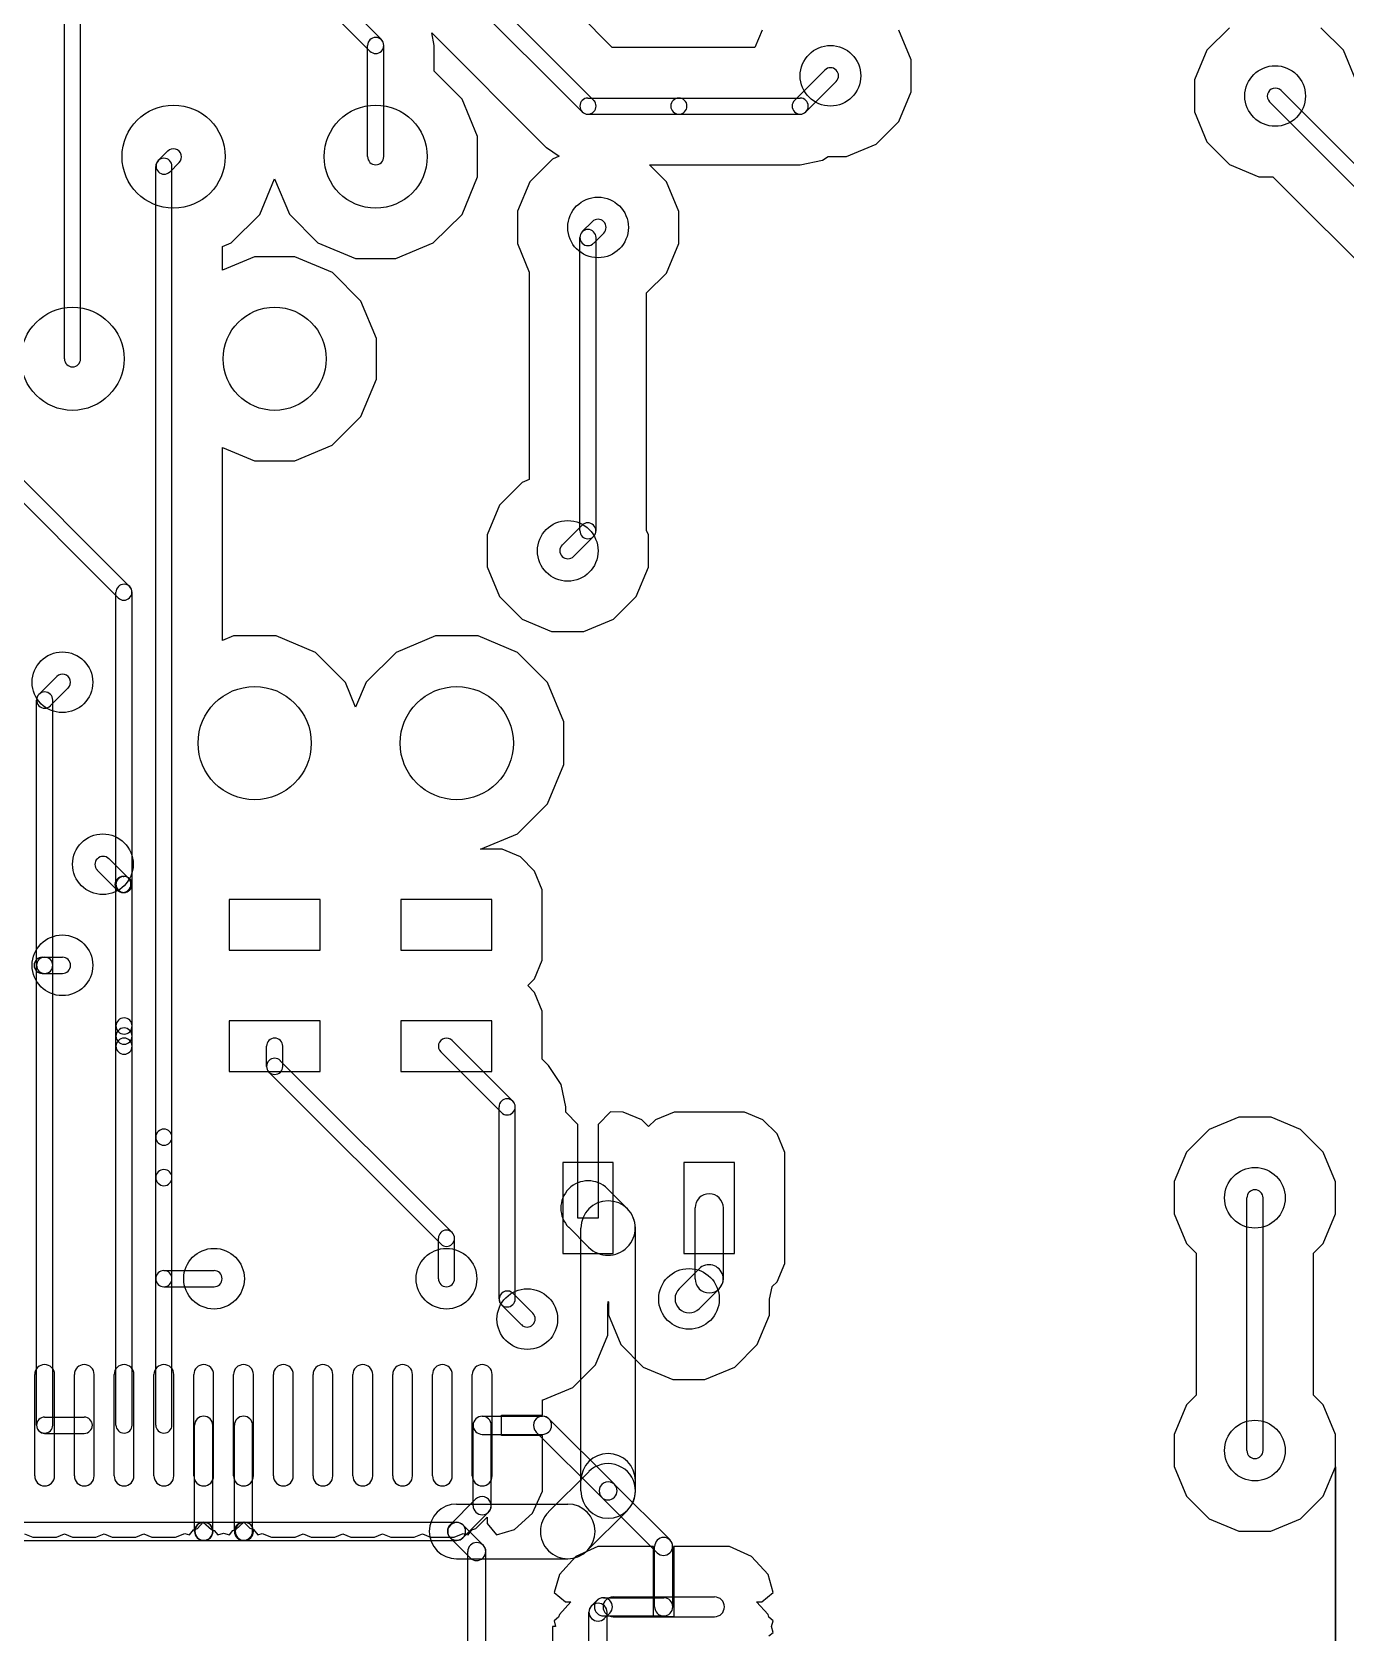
# Model space of a CAD drawing. Extents: x -29274 to 69862, y 24345 to 162744.
# Drawn here: x 33250 to 39750, y 66168 to 74086 of the extents above; entities that cross this region are included whole.
import ezdxf

# ---------------------------------------------------------------- set-up
doc = ezdxf.new("R2010")
doc.units = 0
doc.layers.add('BLACK', color=1, linetype='CONTINUOUS')

msp = doc.modelspace()

# ---------------------------------------------------------------- linework, layer by layer
at = {"layer": 'BLACK'}
for p, q in [((36028, 73749), (33579, 76198)), ((35971, 73692), (33522, 76141)), ((33410, 72470), (33410, 74520)), ((33490, 72470), (33490, 74520)), ((34479, 74548), (34978, 74049)), ((34422, 74491), (34921, 73992)), ((36120, 74010), (35951, 74179)), ((36120, 74010), (35951, 74179)), ((35240, 74020), (35227, 74083)), ((35227, 74083), (35794, 73516)), ((35240, 74020), (35227, 74083)), ((35227, 74083), (35794, 73516)), ((36862, 74096), (36826, 74010)), ((36862, 74096), (36826, 74010)), ((37599, 73949), (37538, 74096)), ((37599, 73949), (37538, 74096)), ((39174, 74108), (39062, 73996)), ((39174, 74108), (39062, 73996)), ((39738, 73996), (39626, 74108)), ((39738, 73996), (39626, 74108)), ((34910, 73470), (34910, 74020)), ((34990, 73470), (34990, 74020)), ((35240, 73893), (35240, 74020)), ((35240, 73893), (35240, 74020)), ((36450, 74010), (36120, 74010)), ((36450, 74010), (36120, 74010)), ((36826, 74010), (36450, 74010)), ((36826, 74010), (36450, 74010)), ((39062, 73996), (39001, 73850)), ((39062, 73996), (39001, 73850)), ((39799, 73849), (39738, 73996)), ((39799, 73849), (39738, 73996)), ((35377, 73755), (35240, 73893)), ((35377, 73755), (35240, 73893)), ((37172, 73898), (37022, 73748)), ((37599, 73790), (37599, 73949)), ((37599, 73790), (37599, 73949)), ((37228, 73842), (37078, 73692)), ((39001, 73850), (39001, 73691)), ((39001, 73850), (39001, 73691)), ((35454, 73570), (35377, 73755)), ((35454, 73570), (35377, 73755)), ((36000, 73760), (36450, 73760)), ((36450, 73760), (37050, 73760)), ((37538, 73644), (37599, 73790)), ((37538, 73644), (37599, 73790)), ((40321, 72792), (39372, 73741)), ((40378, 72849), (39429, 73798)), ((36000, 73680), (36450, 73680)), ((36450, 73680), (37050, 73680)), ((39001, 73691), (39062, 73544)), ((39001, 73691), (39062, 73544)), ((35454, 73370), (35454, 73570)), ((35454, 73370), (35454, 73570)), ((37426, 73532), (37538, 73644)), ((37426, 73532), (37538, 73644)), ((33874, 73451), (33921, 73498)), ((35794, 73516), (35795, 73515)), ((35794, 73516), (35795, 73515)), ((35795, 73515), (35858, 73473)), ((35795, 73515), (35858, 73473)), ((37279, 73471), (37426, 73532)), ((37279, 73471), (37426, 73532)), ((39062, 73544), (39174, 73432)), ((39062, 73544), (39174, 73432)), ((33862, 68620), (33862, 73422)), ((33931, 73394), (33978, 73441)), ((33942, 68620), (33942, 73422)), ((35824, 73458), (35712, 73346)), ((35824, 73458), (35712, 73346)), ((35858, 73473), (35824, 73458)), ((35858, 73473), (35824, 73458)), ((36388, 73346), (36304, 73430)), ((36304, 73430), (36450, 73430)), ((36388, 73346), (36304, 73430)), ((36304, 73430), (36450, 73430)), ((36450, 73430), (37050, 73430)), ((36450, 73430), (37050, 73430)), ((37050, 73430), (37161, 73452)), ((37050, 73430), (37161, 73452)), ((37161, 73452), (37189, 73471)), ((37161, 73452), (37189, 73471)), ((37189, 73471), (37279, 73471)), ((37189, 73471), (37279, 73471)), ((39174, 73432), (39320, 73371)), ((39174, 73432), (39320, 73371)), ((34377, 73184), (34450, 73361)), ((34377, 73184), (34450, 73361)), ((34450, 73361), (34523, 73185)), ((34450, 73361), (34523, 73185)), ((35377, 73184), (35454, 73370)), ((35377, 73184), (35454, 73370)), ((35712, 73346), (35651, 73200)), ((35712, 73346), (35651, 73200)), ((36449, 73199), (36388, 73346)), ((36449, 73199), (36388, 73346)), ((39320, 73371), (39389, 73371)), ((39320, 73371), (39389, 73371)), ((39389, 73371), (40145, 72615)), ((39389, 73371), (40145, 72615)), ((34235, 73043), (34377, 73184)), ((34235, 73043), (34377, 73184)), ((34523, 73185), (34664, 73043)), ((34523, 73185), (34664, 73043)), ((35235, 73043), (35377, 73184)), ((35235, 73043), (35377, 73184)), ((35651, 73200), (35651, 73041)), ((35651, 73200), (35651, 73041)), ((36449, 73040), (36449, 73199)), ((36449, 73040), (36449, 73199)), ((36021, 73148), (35972, 73099)), ((34192, 73026), (34235, 73043)), ((34192, 73026), (34235, 73043)), ((34192, 72909), (34192, 73026)), ((34192, 72909), (34192, 73026)), ((34664, 73043), (34850, 72966)), ((34664, 73043), (34850, 72966)), ((35050, 72966), (35235, 73043)), ((35050, 72966), (35235, 73043)), ((35651, 73041), (35710, 72899)), ((35651, 73041), (35710, 72899)), ((35960, 71620), (35960, 73070)), ((36078, 73091), (36029, 73042)), ((36040, 71620), (36040, 73070)), ((36388, 72894), (36449, 73040)), ((36388, 72894), (36449, 73040)), ((34350, 72974), (34192, 72909)), ((34350, 72974), (34192, 72909)), ((34550, 72974), (34350, 72974)), ((34550, 72974), (34350, 72974)), ((34736, 72897), (34550, 72974)), ((34736, 72897), (34550, 72974)), ((34850, 72966), (35050, 72966)), ((34850, 72966), (35050, 72966)), ((34877, 72755), (34736, 72897)), ((34877, 72755), (34736, 72897)), ((35710, 72899), (35710, 71873)), ((35710, 72899), (35710, 71873)), ((36290, 72796), (36388, 72894)), ((36290, 72796), (36388, 72894)), ((36290, 71621), (36290, 72796)), ((36290, 71621), (36290, 72796)), ((34954, 72570), (34877, 72755)), ((34954, 72570), (34877, 72755)), ((34954, 72370), (34954, 72570)), ((34954, 72370), (34954, 72570)), ((34877, 72184), (34954, 72370)), ((34877, 72184), (34954, 72370)), ((34735, 72043), (34877, 72184)), ((34735, 72043), (34877, 72184)), ((33732, 71344), (32978, 72098)), ((33676, 71288), (32922, 72042)), ((34192, 71077), (34192, 72032)), ((34192, 72032), (34350, 71966)), ((34192, 71077), (34192, 72032)), ((34192, 72032), (34350, 71966)), ((34550, 71966), (34735, 72043)), ((34550, 71966), (34735, 72043)), ((34350, 71966), (34550, 71966)), ((34350, 71966), (34550, 71966)), ((35674, 71858), (35562, 71746)), ((35674, 71858), (35562, 71746)), ((35710, 71873), (35674, 71858)), ((35710, 71873), (35674, 71858)), ((35562, 71746), (35501, 71600)), ((35562, 71746), (35501, 71600)), ((35501, 71600), (35501, 71441)), ((35501, 71600), (35501, 71441)), ((35971, 71648), (35872, 71549)), ((36028, 71591), (35929, 71492)), ((36290, 71620), (36290, 71621)), ((36290, 71620), (36290, 71621)), ((36299, 71599), (36290, 71620)), ((36299, 71599), (36290, 71620)), ((36299, 71440), (36299, 71599)), ((36299, 71440), (36299, 71599)), ((35501, 71441), (35562, 71294)), ((35501, 71441), (35562, 71294)), ((36238, 71294), (36299, 71440)), ((36238, 71294), (36299, 71440)), ((33665, 69871), (33665, 71315)), ((33745, 69871), (33745, 71315)), ((35562, 71294), (35674, 71182)), ((35562, 71294), (35674, 71182)), ((36126, 71182), (36238, 71294)), ((36126, 71182), (36238, 71294)), ((35674, 71182), (35820, 71121)), ((35674, 71182), (35820, 71121)), ((35820, 71121), (35979, 71121)), ((35820, 71121), (35979, 71121)), ((35979, 71121), (36126, 71182)), ((35979, 71121), (36126, 71182)), ((34246, 71099), (34192, 71077)), ((34246, 71099), (34192, 71077)), ((34457, 71099), (34246, 71099)), ((34457, 71099), (34246, 71099)), ((34652, 71018), (34457, 71099)), ((34652, 71018), (34457, 71099)), ((35246, 71099), (35051, 71018)), ((35246, 71099), (35051, 71018)), ((35457, 71099), (35246, 71099)), ((35457, 71099), (35246, 71099)), ((35652, 71018), (35457, 71099)), ((35652, 71018), (35457, 71099)), ((34800, 70869), (34652, 71018)), ((34800, 70869), (34652, 71018)), ((35051, 71018), (34902, 70870)), ((35051, 71018), (34902, 70870)), ((35800, 70869), (35652, 71018)), ((35800, 70869), (35652, 71018)), ((33284, 70810), (33372, 70898)), ((33340, 70754), (33428, 70842)), ((34850, 70747), (34800, 70869)), ((34850, 70747), (34800, 70869)), ((34902, 70870), (34850, 70747)), ((34902, 70870), (34850, 70747)), ((35881, 70674), (35800, 70869)), ((35881, 70674), (35800, 70869)), ((33272, 69470), (33272, 70782)), ((33352, 69470), (33352, 70782)), ((35881, 70463), (35881, 70674)), ((35881, 70463), (35881, 70674)), ((35800, 70268), (35881, 70463)), ((35800, 70268), (35881, 70463)), ((35651, 70120), (35800, 70268)), ((35651, 70120), (35800, 70268)), ((35468, 70044), (35651, 70120)), ((35468, 70044), (35651, 70120)), ((35476, 70044), (35468, 70044)), ((35476, 70044), (35468, 70044)), ((35575, 70044), (35476, 70044)), ((35575, 70044), (35476, 70044)), ((35666, 70006), (35575, 70044)), ((35666, 70006), (35575, 70044)), ((35736, 69936), (35666, 70006)), ((35736, 69936), (35666, 70006)), ((33572, 69941), (33671, 69842)), ((33629, 69998), (33728, 69899)), ((35774, 69844), (35736, 69936)), ((35774, 69844), (35736, 69936)), ((33665, 69170), (33665, 69870)), ((33700, 69910), (33704, 69910)), ((33745, 69170), (33745, 69870)), ((33700, 69830), (33704, 69830)), ((34675, 69795), (34225, 69795)), ((34225, 69795), (34225, 69545)), ((34675, 69545), (34675, 69795)), ((35525, 69795), (35075, 69795)), ((35075, 69795), (35075, 69545)), ((35525, 69545), (35525, 69795)), ((35774, 69594), (35774, 69844)), ((35774, 69594), (35774, 69844)), ((34225, 69545), (34675, 69545)), ((35075, 69545), (35525, 69545)), ((35774, 69495), (35774, 69594)), ((35774, 69495), (35774, 69594)), ((33272, 67196), (33272, 69470)), ((33300, 69510), (33312, 69510)), ((33300, 69510), (33312, 69510)), ((33312, 69510), (33400, 69510)), ((33352, 67196), (33352, 69470)), ((35736, 69404), (35774, 69495)), ((35736, 69404), (35774, 69495)), ((33300, 69430), (33312, 69430)), ((33300, 69430), (33312, 69430)), ((33312, 69430), (33400, 69430)), ((35702, 69370), (35736, 69404)), ((35702, 69370), (35736, 69404)), ((35736, 69336), (35702, 69370)), ((35736, 69336), (35702, 69370)), ((35774, 69244), (35736, 69336)), ((35774, 69244), (35736, 69336)), ((35774, 69006), (35774, 69244)), ((35774, 69006), (35774, 69244)), ((33665, 69120), (33665, 69170)), ((33745, 69120), (33745, 69170)), ((34675, 69195), (34225, 69195)), ((34225, 69195), (34225, 68945)), ((34675, 68945), (34675, 69195)), ((35525, 69195), (35075, 69195)), ((35075, 69195), (35075, 68945)), ((35525, 68945), (35525, 69195)), ((33665, 69070), (33665, 69120)), ((33665, 67196), (33665, 69070)), ((33745, 69070), (33745, 69120)), ((33745, 67196), (33745, 69070)), ((34410, 68970), (34410, 69070)), ((34490, 68970), (34490, 69070)), ((35628, 68798), (35328, 69098)), ((34478, 68998), (35328, 68148)), ((35572, 68742), (35272, 69042)), ((35805, 68975), (35774, 69006)), ((35805, 68975), (35774, 69006)), ((35868, 68881), (35805, 68975)), ((35868, 68881), (35805, 68975)), ((34225, 68945), (34675, 68945)), ((34422, 68942), (35272, 68092)), ((35075, 68945), (35525, 68945)), ((35890, 68770), (35868, 68881)), ((35890, 68770), (35868, 68881)), ((35560, 67820), (35560, 68770)), ((35640, 67820), (35640, 68770)), ((35890, 68743), (35890, 68770)), ((35890, 68743), (35890, 68770)), ((35950, 68683), (35890, 68743)), ((35950, 68683), (35890, 68743)), ((36112, 68745), (36050, 68683)), ((36112, 68745), (36050, 68683)), ((36174, 68744), (36112, 68745)), ((36174, 68744), (36112, 68745)), ((36266, 68706), (36174, 68744)), ((36266, 68706), (36174, 68744)), ((36426, 68744), (36334, 68706)), ((36426, 68744), (36334, 68706)), ((36676, 68744), (36426, 68744)), ((36676, 68744), (36426, 68744)), ((36775, 68744), (36676, 68744)), ((36775, 68744), (36676, 68744)), ((36866, 68706), (36775, 68744)), ((36866, 68706), (36775, 68744)), ((35950, 68370), (35950, 68683)), ((35950, 68370), (35950, 68683)), ((36050, 68683), (36050, 68370)), ((36050, 68683), (36050, 68370)), ((36300, 68672), (36266, 68706)), ((36300, 68672), (36266, 68706)), ((36334, 68706), (36300, 68672)), ((36334, 68706), (36300, 68672)), ((36936, 68636), (36866, 68706)), ((36936, 68636), (36866, 68706)), ((39074, 68658), (38962, 68546)), ((39074, 68658), (38962, 68546)), ((39221, 68719), (39074, 68658)), ((39221, 68719), (39074, 68658)), ((39380, 68719), (39221, 68719)), ((39380, 68719), (39221, 68719)), ((39526, 68658), (39380, 68719)), ((39526, 68658), (39380, 68719)), ((39638, 68546), (39526, 68658)), ((39638, 68546), (39526, 68658)), ((33862, 68420), (33862, 68620)), ((33942, 68420), (33942, 68620)), ((36974, 68544), (36936, 68636)), ((36974, 68544), (36936, 68636)), ((36974, 68094), (36974, 68544)), ((36974, 68094), (36974, 68544)), ((38962, 68546), (38901, 68400)), ((38962, 68546), (38901, 68400)), ((39699, 68399), (39638, 68546)), ((39699, 68399), (39638, 68546)), ((36125, 68495), (35875, 68495)), ((35875, 68495), (35875, 68045)), ((36125, 68045), (36125, 68495)), ((36725, 68495), (36475, 68495)), ((36475, 68495), (36475, 68045)), ((36725, 68045), (36725, 68495)), ((33862, 67920), (33862, 68420)), ((33942, 67920), (33942, 68420)), ((35950, 68320), (35950, 68370)), ((35950, 68320), (35950, 68370)), ((36050, 68370), (36050, 68320)), ((36050, 68370), (36050, 68320)), ((36096, 68365), (36195, 68266)), ((38901, 68400), (38901, 68241)), ((38901, 68400), (38901, 68241)), ((39699, 68240), (39699, 68399)), ((39699, 68240), (39699, 68399)), ((35950, 68220), (35950, 68320)), ((35950, 68220), (35950, 68320)), ((36050, 68320), (36050, 68220)), ((36050, 68320), (36050, 68220)), ((36530, 67920), (36530, 68270)), ((36670, 67920), (36670, 68270)), ((39260, 67070), (39260, 68320)), ((39340, 67070), (39340, 68320)), ((36050, 68220), (35950, 68220)), ((36050, 68220), (35950, 68220)), ((38901, 68241), (38962, 68094)), ((38901, 68241), (38962, 68094)), ((39638, 68094), (39699, 68240)), ((39638, 68094), (39699, 68240)), ((35260, 67920), (35260, 68120)), ((35340, 67920), (35340, 68120)), ((35905, 68174), (36004, 68075)), ((35965, 66870), (35965, 68170)), ((36235, 66870), (36235, 68170)), ((35875, 68045), (36125, 68045)), ((36475, 68045), (36725, 68045)), ((36974, 67995), (36974, 68094)), ((36974, 67995), (36974, 68094)), ((38962, 68094), (39010, 68046)), ((38962, 68094), (39010, 68046)), ((39010, 68046), (39010, 67344)), ((39010, 68046), (39010, 67344)), ((39590, 68046), (39638, 68094)), ((39590, 68046), (39638, 68094)), ((39590, 67344), (39590, 68046)), ((39590, 67344), (39590, 68046)), ((33902, 67960), (34150, 67960)), ((36451, 67870), (36550, 67969)), ((36936, 67904), (36974, 67995)), ((36936, 67904), (36974, 67995)), ((33862, 67196), (33862, 67920)), ((33902, 67880), (34150, 67880)), ((33942, 67196), (33942, 67920)), ((36550, 67771), (36649, 67870)), ((36899, 67818), (36911, 67879)), ((36899, 67818), (36911, 67879)), ((36911, 67879), (36912, 67881)), ((36911, 67879), (36912, 67881)), ((36912, 67881), (36936, 67904)), ((36912, 67881), (36936, 67904)), ((35671, 67692), (35572, 67791)), ((35728, 67749), (35629, 67848)), ((36099, 67640), (36099, 67795)), ((36099, 67795), (36100, 67795)), ((36099, 67640), (36099, 67795)), ((36099, 67795), (36100, 67795)), ((36100, 67795), (36100, 67807)), ((36100, 67807), (36101, 67806)), ((36100, 67795), (36100, 67807)), ((36100, 67807), (36101, 67806)), ((36101, 67806), (36101, 67741)), ((36101, 67806), (36101, 67741)), ((36899, 67814), (36899, 67818)), ((36899, 67814), (36899, 67818)), ((36899, 67740), (36899, 67814)), ((36899, 67740), (36899, 67814)), ((36101, 67741), (36162, 67594)), ((36101, 67741), (36162, 67594)), ((36838, 67594), (36899, 67740)), ((36838, 67594), (36899, 67740)), ((36038, 67494), (36099, 67640)), ((36038, 67494), (36099, 67640)), ((36162, 67594), (36274, 67482)), ((36162, 67594), (36274, 67482)), ((36726, 67482), (36838, 67594)), ((36726, 67482), (36838, 67594)), ((35926, 67382), (36038, 67494)), ((35926, 67382), (36038, 67494)), ((36274, 67482), (36420, 67421)), ((36274, 67482), (36420, 67421)), ((36579, 67421), (36726, 67482)), ((36579, 67421), (36726, 67482)), ((33263, 66944), (33263, 67446)), ((33361, 66944), (33361, 67446)), ((33459, 66944), (33459, 67446)), ((33557, 66944), (33557, 67446)), ((33656, 66944), (33656, 67446)), ((33754, 66944), (33754, 67446)), ((33853, 66944), (33853, 67446)), ((33951, 66944), (33951, 67446)), ((34050, 66944), (34050, 67446)), ((34148, 66944), (34148, 67446)), ((34247, 66944), (34247, 67446)), ((34345, 66944), (34345, 67446)), ((34444, 66944), (34444, 67446)), ((34542, 66944), (34542, 67446)), ((34640, 66944), (34640, 67446)), ((34738, 66944), (34738, 67446)), ((34837, 66944), (34837, 67446)), ((34935, 66944), (34935, 67446)), ((35034, 66944), (35034, 67446)), ((35132, 66944), (35132, 67446)), ((35231, 66944), (35231, 67446)), ((35329, 66944), (35329, 67446)), ((35428, 66944), (35428, 67446)), ((35526, 66944), (35526, 67446)), ((36420, 67421), (36579, 67421)), ((36420, 67421), (36579, 67421)), ((35776, 67245), (35776, 67321)), ((35776, 67321), (35779, 67321)), ((35776, 67245), (35776, 67321)), ((35776, 67321), (35779, 67321)), ((35779, 67321), (35926, 67382)), ((35779, 67321), (35926, 67382)), ((39010, 67344), (38962, 67296)), ((39010, 67344), (38962, 67296)), ((39638, 67296), (39590, 67344)), ((39638, 67296), (39590, 67344)), ((33312, 67235), (33508, 67235)), ((35477, 67240), (35775, 67240)), ((35573, 67145), (35573, 67245)), ((35573, 67245), (35577, 67245)), ((35573, 67145), (35573, 67245)), ((35573, 67245), (35577, 67245)), ((35577, 67245), (35776, 67245)), ((35577, 67245), (35776, 67245)), ((38962, 67296), (38901, 67150)), ((38962, 67296), (38901, 67150)), ((39699, 67149), (39638, 67296)), ((39699, 67149), (39638, 67296)), ((33312, 67155), (33508, 67155)), ((34054, 66671), (34054, 67195)), ((34144, 66671), (34144, 67195)), ((34251, 66671), (34251, 67195)), ((34341, 66671), (34341, 67195)), ((35432, 66797), (35432, 67195)), ((35522, 66797), (35522, 67195)), ((36067, 66839), (35743, 67163)), ((36131, 66903), (35807, 67227)), ((35477, 67150), (35775, 67150)), ((35776, 67145), (35573, 67145)), ((35776, 67145), (35573, 67145)), ((35776, 66869), (35776, 67145)), ((35776, 66869), (35776, 67145)), ((38901, 67150), (38901, 66991)), ((38901, 67150), (38901, 66991)), ((39699, 66990), (39699, 67149)), ((39699, 66990), (39699, 67149)), ((35805, 66766), (36004, 66965)), ((35965, 66870), (35965, 66920)), ((35965, 66870), (35965, 66920)), ((36235, 66870), (36235, 66920)), ((36235, 66870), (36235, 66920)), ((38901, 66991), (38962, 66844)), ((38901, 66991), (38962, 66844)), ((39638, 66844), (39699, 66990)), ((39638, 66844), (39699, 66990)), ((39699, 66069), (39699, 66990)), ((39699, 66990), (39699, 66069)), ((39699, 66069), (39699, 66990)), ((39699, 66990), (39699, 66069)), ((35725, 66760), (35776, 66869)), ((35725, 66760), (35776, 66869)), ((36342, 66564), (36068, 66838)), ((36406, 66628), (36132, 66902)), ((38962, 66844), (39074, 66732)), ((38962, 66844), (39074, 66732)), ((39526, 66732), (39638, 66844)), ((39526, 66732), (39638, 66844)), ((35318, 66703), (35444, 66829)), ((35350, 66805), (35900, 66805)), ((35382, 66639), (35508, 66765)), ((35636, 66679), (35725, 66760)), ((35636, 66679), (35725, 66760)), ((35996, 66575), (36195, 66774)), ((32800, 66715), (34100, 66715)), ((34029, 66653), (34048, 66678)), ((34029, 66653), (34048, 66678)), ((34048, 66678), (34068, 66685)), ((34048, 66678), (34068, 66685)), ((34068, 66685), (34097, 66715)), ((34068, 66685), (34097, 66715)), ((34097, 66715), (34137, 66679)), ((34097, 66715), (34137, 66679)), ((34100, 66715), (34300, 66715)), ((34137, 66679), (34151, 66675)), ((34137, 66679), (34151, 66675)), ((34243, 66675), (34258, 66679)), ((34243, 66675), (34258, 66679)), ((34258, 66679), (34297, 66716)), ((34258, 66679), (34297, 66716)), ((34296, 66715), (34300, 66715)), ((34297, 66716), (34327, 66686)), ((34297, 66716), (34327, 66686)), ((34300, 66715), (35350, 66715)), ((34327, 66686), (34345, 66679)), ((34327, 66686), (34345, 66679)), ((34345, 66679), (34366, 66653)), ((34345, 66679), (34366, 66653)), ((35481, 66602), (35382, 66701)), ((35407, 66653), (35426, 66678)), ((35407, 66653), (35426, 66678)), ((35426, 66678), (35446, 66685)), ((35426, 66678), (35446, 66685)), ((35446, 66685), (35501, 66741)), ((35446, 66685), (35501, 66741)), ((35501, 66741), (35501, 66709)), ((35501, 66741), (35501, 66709)), ((35501, 66709), (35547, 66653)), ((35501, 66709), (35547, 66653)), ((35547, 66653), (35636, 66679)), ((35547, 66653), (35636, 66679)), ((39074, 66732), (39220, 66671)), ((39074, 66732), (39220, 66671)), ((39379, 66671), (39526, 66732)), ((39379, 66671), (39526, 66732)), ((32800, 66625), (34100, 66625)), ((33213, 66658), (33253, 66641)), ((33213, 66658), (33253, 66641)), ((33253, 66641), (33370, 66641)), ((33253, 66641), (33370, 66641)), ((33370, 66641), (33410, 66658)), ((33370, 66641), (33410, 66658)), ((33410, 66658), (33449, 66641)), ((33410, 66658), (33449, 66641)), ((33449, 66641), (33566, 66641)), ((33449, 66641), (33566, 66641)), ((33566, 66641), (33606, 66658)), ((33566, 66641), (33606, 66658)), ((33606, 66658), (33646, 66641)), ((33606, 66658), (33646, 66641)), ((33646, 66641), (33763, 66641)), ((33646, 66641), (33763, 66641)), ((33763, 66641), (33803, 66658)), ((33763, 66641), (33803, 66658)), ((33803, 66658), (33843, 66641)), ((33803, 66658), (33843, 66641)), ((33843, 66641), (33960, 66641)), ((33843, 66641), (33960, 66641)), ((33960, 66641), (34005, 66660)), ((33960, 66641), (34005, 66660)), ((34005, 66660), (34029, 66653)), ((34005, 66660), (34029, 66653)), ((34100, 66625), (34300, 66625)), ((34151, 66675), (34169, 66653)), ((34151, 66675), (34169, 66653)), ((34169, 66653), (34197, 66662)), ((34169, 66653), (34197, 66662)), ((34197, 66662), (34226, 66653)), ((34197, 66662), (34226, 66653)), ((34226, 66653), (34243, 66675)), ((34226, 66653), (34243, 66675)), ((34296, 66625), (34300, 66625)), ((34300, 66625), (35350, 66625)), ((34366, 66653), (34389, 66660)), ((34366, 66653), (34389, 66660)), ((34389, 66660), (34434, 66641)), ((34389, 66660), (34434, 66641)), ((34434, 66641), (34551, 66641)), ((34434, 66641), (34551, 66641)), ((34551, 66641), (34591, 66658)), ((34551, 66641), (34591, 66658)), ((34591, 66658), (34630, 66641)), ((34591, 66658), (34630, 66641)), ((34630, 66641), (34747, 66641)), ((34630, 66641), (34747, 66641)), ((34747, 66641), (34787, 66658)), ((34747, 66641), (34787, 66658)), ((34787, 66658), (34827, 66641)), ((34787, 66658), (34827, 66641)), ((34827, 66641), (34944, 66641)), ((34827, 66641), (34944, 66641)), ((34944, 66641), (34984, 66658)), ((34944, 66641), (34984, 66658)), ((34984, 66658), (35024, 66641)), ((34984, 66658), (35024, 66641)), ((35024, 66641), (35141, 66641)), ((35024, 66641), (35141, 66641)), ((35141, 66641), (35181, 66658)), ((35141, 66641), (35181, 66658)), ((35181, 66658), (35221, 66641)), ((35181, 66658), (35221, 66641)), ((35221, 66641), (35338, 66641)), ((35221, 66641), (35338, 66641)), ((35418, 66539), (35319, 66638)), ((35338, 66641), (35383, 66660)), ((35338, 66641), (35383, 66660)), ((35383, 66660), (35407, 66653)), ((35383, 66660), (35407, 66653)), ((39220, 66671), (39379, 66671)), ((39220, 66671), (39379, 66671)), ((35350, 66535), (35900, 66535)), ((35405, 65120), (35405, 66570)), ((35495, 65120), (35495, 66570)), ((35940, 66545), (35859, 66456)), ((35940, 66545), (35859, 66456)), ((36049, 66596), (35940, 66545)), ((36049, 66596), (35940, 66545)), ((36325, 66596), (36049, 66596)), ((36325, 66596), (36049, 66596)), ((36325, 66399), (36325, 66596)), ((36325, 66399), (36325, 66596)), ((36330, 66297), (36330, 66595)), ((36420, 66297), (36420, 66595)), ((36701, 66596), (36425, 66596)), ((36425, 66596), (36425, 66399)), ((36701, 66596), (36425, 66596)), ((36425, 66596), (36425, 66399)), ((36810, 66545), (36701, 66596)), ((36810, 66545), (36701, 66596)), ((36891, 66456), (36810, 66545)), ((36891, 66456), (36810, 66545)), ((35859, 66456), (35833, 66367)), ((35859, 66456), (35833, 66367)), ((36917, 66367), (36891, 66456)), ((36917, 66367), (36891, 66456)), ((35833, 66367), (35889, 66321)), ((35833, 66367), (35889, 66321)), ((36325, 66321), (36325, 66399)), ((36325, 66321), (36325, 66399)), ((36425, 66399), (36425, 66321)), ((36425, 66399), (36425, 66321)), ((36861, 66321), (36917, 66367)), ((36861, 66321), (36917, 66367)), ((35915, 66321), (35859, 66259)), ((35915, 66321), (35859, 66259)), ((35889, 66321), (35915, 66321)), ((35889, 66321), (35915, 66321)), ((36045, 66329), (36018, 66302)), ((36077, 66342), (36375, 66342)), ((36124, 66346), (36626, 66346)), ((36325, 66273), (36325, 66321)), ((36325, 66273), (36325, 66321)), ((36425, 66321), (36425, 66273)), ((36425, 66321), (36425, 66273)), ((36891, 66259), (36834, 66321)), ((36834, 66321), (36861, 66321)), ((36891, 66259), (36834, 66321)), ((36834, 66321), (36861, 66321)), ((35854, 66245), (35833, 66227)), ((35854, 66245), (35833, 66227)), ((35833, 66227), (35840, 66200)), ((35833, 66227), (35840, 66200)), ((35859, 66259), (35854, 66245)), ((35859, 66259), (35854, 66245)), ((36005, 66120), (36005, 66270)), ((36077, 66252), (36375, 66252)), ((36108, 66266), (36081, 66239)), ((36095, 66120), (36095, 66270)), ((36124, 66248), (36626, 66248)), ((36325, 66248), (36325, 66273)), ((36325, 66248), (36325, 66273)), ((36425, 66248), (36325, 66248)), ((36425, 66248), (36325, 66248)), ((36425, 66273), (36425, 66248)), ((36425, 66273), (36425, 66248)), ((36895, 66245), (36891, 66259)), ((36895, 66245), (36891, 66259)), ((36917, 66227), (36895, 66245)), ((36917, 66227), (36895, 66245)), ((36908, 66199), (36917, 66227)), ((36908, 66199), (36917, 66227)), ((35840, 66200), (35825, 66200)), ((35825, 66200), (35825, 66119)), ((35840, 66200), (35825, 66200)), ((35825, 66200), (35825, 66119)), ((36895, 66153), (36917, 66170)), ((36895, 66153), (36917, 66170)), ((36917, 66170), (36908, 66199)), ((36917, 66170), (36908, 66199))]:
    msp.add_line(p, q, dxfattribs=at)
for centre, radius in [((37200, 73870), 150), ((39400, 73770), 150), ((33950, 73470), 255), ((34950, 73470), 255), ((36050, 73120), 150), ((33450, 72470), 255), ((34450, 72470), 255), ((35900, 71520), 150), ((33400, 70870), 150), ((34351, 70569), 280), ((35351, 70569), 280), ((33600, 69970), 150), ((33400, 69470), 150), ((39300, 68320), 150), ((34150, 67920), 150), ((35300, 67920), 150), ((36500, 67820), 150), ((35700, 67720), 150), ((39300, 67070), 150)]:
    msp.add_circle(centre, radius, dxfattribs=at)
for centre, radius, start, end in [((34950, 74020), 40, 360, 540), ((34950, 74020), 40, 225, 405), ((37200, 73870), 40, -45, 135), ((39401, 73769), 40, 405, 585), ((36000, 73720), 40, 90, 270), ((36000, 73720), 40, 225, 405), ((36450, 73720), 40, 90, 270), ((36450, 73720), 40, 270, 450), ((37050, 73720), 40, 135, 315), ((37050, 73720), 40, 270, 450), ((33949, 73469), 40, 315, 495), ((33902, 73422), 40, 360, 540), ((33903, 73423), 40, 135, 315), ((34950, 73470), 40, 180, 360), ((36000, 73070), 40, 360, 540), ((36000, 73070), 40, 135, 315), ((36050, 73120), 40, -45, 135), ((33450, 72470), 40, 180, 360), ((36000, 71620), 40, 180, 360), ((35999, 71619), 40, -45, 135), ((35901, 71521), 40, 135, 315), ((33705, 71315), 40, 360, 540), ((33704, 71316), 40, 225, 405), ((33400, 70870), 40, 315, 495), ((33312, 70782), 40, 360, 540), ((33312, 70782), 40, 135, 315), ((33601, 69969), 40, 45, 225), ((33700, 69870), 40, 90, 270), ((33705, 69870), 40, 360, 540), ((33705, 69871), 40, 180, 360), ((33699, 69871), 40, 225, 405), ((33704, 69870), 40, 270, 450), ((33300, 69470), 40, 90, 270), ((33300, 69470), 40, 90, 270), ((33312, 69470), 40, 90, 270), ((33312, 69470), 40, 360, 540), ((33312, 69470), 40, 180, 360), ((33312, 69470), 40, 270, 450), ((33312, 69470), 40, 270, 450), ((33400, 69470), 40, 270, 450), ((33705, 69170), 40, 360, 540), ((33705, 69170), 40, 180, 360), ((33705, 69120), 40, 360, 540), ((33705, 69120), 40, 180, 360), ((33705, 69070), 40, 360, 540), ((33705, 69070), 40, 180, 360), ((34450, 69070), 40, 360, 540), ((35300, 69070), 40, 405, 585), ((34450, 68970), 40, 45, 225), ((34450, 68970), 40, 180, 360), ((35600, 68770), 40, 360, 540), ((35600, 68770), 40, 225, 405), ((33902, 68620), 40, 360, 540), ((33902, 68620), 40, 180, 360), ((33902, 68420), 40, 360, 540), ((33902, 68420), 40, 180, 360), ((36001, 68269), 135, 45, 225), ((39300, 68320), 40, 360, 540), ((36100, 68170), 135, 360, 540), ((36099, 68171), 135, 225, 405), ((36600, 68270), 70, 360, 540), ((35300, 68120), 40, 360, 540), ((35300, 68120), 40, 225, 405), ((33902, 67920), 40, 90, 270), ((33902, 67920), 40, 360, 540), ((34150, 67920), 40, 270, 450), ((36599, 67919), 70, 315, 495), ((33902, 67920), 40, 180, 360), ((35300, 67920), 40, 180, 360), ((36501, 67821), 70, 135, 315), ((36600, 67920), 70, 180, 360), ((35600, 67820), 40, 180, 360), ((35601, 67819), 40, 405, 585), ((35699, 67721), 40, 225, 405), ((33312, 67446), 49, 360, 540), ((33508, 67446), 49, 360, 540), ((33705, 67446), 49, 360, 540), ((33902, 67446), 49, 360, 540), ((34099, 67446), 49, 360, 540), ((34296, 67446), 49, 360, 540), ((34493, 67446), 49, 360, 540), ((34689, 67446), 49, 360, 540), ((34886, 67446), 49, 360, 540), ((35083, 67446), 49, 360, 540), ((35280, 67446), 49, 360, 540), ((35477, 67446), 49, 360, 540), ((33312, 67195), 40, 90, 270), ((33508, 67195), 40, 270, 450), ((34099, 67195), 45, 360, 540), ((34296, 67195), 45, 360, 540), ((35477, 67195), 45, 90, 270), ((35477, 67195), 45, 360, 540), ((35775, 67195), 45, 405, 585), ((35775, 67195), 45, 270, 450), ((33312, 67196), 40, 180, 360), ((33705, 67196), 40, 180, 360), ((33902, 67196), 40, 180, 360), ((36100, 66920), 135, 360, 540), ((36100, 66920), 135, 360, 540), ((36100, 66870), 135, 315, 495), ((39300, 67070), 40, 180, 360), ((33312, 66944), 49, 180, 360), ((33508, 66944), 49, 180, 360), ((33705, 66944), 49, 180, 360), ((33902, 66944), 49, 180, 360), ((34099, 66944), 49, 180, 360), ((34296, 66944), 49, 180, 360), ((34493, 66944), 49, 180, 360), ((34689, 66944), 49, 180, 360), ((34886, 66944), 49, 180, 360), ((35083, 66944), 49, 180, 360), ((35280, 66944), 49, 180, 360), ((35477, 66944), 49, 180, 360), ((35476, 66797), 45, 315, 495), ((36100, 66870), 135, 180, 360), ((36100, 66870), 135, 180, 360), ((36100, 66870), 135, 180, 360), ((36100, 66870), 45, 405, 585), ((36099, 66871), 45, 225, 405), ((35350, 66670), 135, 90, 270), ((35477, 66797), 45, 180, 360), ((35900, 66670), 135, 135, 315), ((35900, 66670), 135, 270, 450), ((34099, 66670), 45, 90, 270), ((34100, 66670), 45, 90, 270), ((34099, 66670), 45, 270, 450), ((34100, 66670), 45, 270, 450), ((34296, 66670), 45, 90, 270), ((34300, 66670), 45, 90, 270), ((34300, 66670), 45, 270, 450), ((34300, 66670), 45, 270, 450), ((35350, 66671), 45, 135, 315), ((35351, 66669), 45, 405, 585), ((35350, 66670), 45, 270, 450), ((34099, 66671), 45, 180, 360), ((34296, 66671), 45, 180, 360), ((35450, 66570), 45, 360, 540), ((35449, 66571), 45, 225, 405), ((36375, 66595), 45, 360, 540), ((36374, 66596), 45, 225, 405), ((36050, 66270), 45, 360, 540), ((36050, 66271), 45, 135, 315), ((36077, 66297), 45, 90, 270), ((36076, 66297), 45, -45, 135), ((36124, 66297), 49, 90, 270), ((36375, 66297), 45, 180, 360), ((36375, 66297), 45, 270, 450), ((36626, 66297), 49, 270, 450)]:
    msp.add_arc(centre, radius, start, end, dxfattribs=at)

doc.saveas('drawing.dxf')
